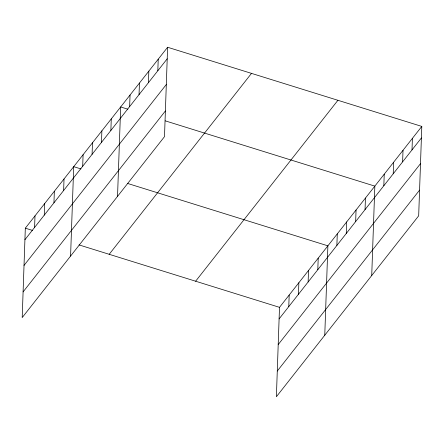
<?xml version="1.0" encoding="UTF-8"?>
<svg xmlns="http://www.w3.org/2000/svg" width="444" height="444" viewBox="0 0 444 444"><rect width="100%" height="100%" fill="white"/><g stroke="black" fill="none" stroke-linecap="round" stroke-linejoin="round"><path stroke-width="0.67" d="M167.616 47.258L25.325 228.177L22.2 317.582L164.496 136.658L167.616 47.258L421.8 126.418L418.675 215.823L276.384 396.742L279.504 307.342L421.8 126.418M34.593 227.422L34.998 215.878M44.272 215.118L44.672 203.574M53.946 202.819L54.351 191.27M63.625 190.515L64.025 178.971M70.579 256.066L73.704 166.667L80.913 168.909M82.689 166.272L83.095 154.723M92.08 154.329L92.485 142.785M101.476 142.391L101.876 130.841M110.867 130.447L111.266 118.903M117.538 196.359L120.663 106.96L127.866 109.207M129.648 106.566L130.053 95.022M139.039 94.628L139.444 83.078M148.429 82.684L148.834 71.14M157.825 70.74L158.225 59.196M288.778 306.588L289.183 295.038M298.451 294.283L298.856 282.739M308.13 281.979L308.536 270.435M317.804 269.68L318.209 258.131M324.764 335.231L327.883 245.832L127.439 183.4M336.874 245.432L337.279 233.888M346.264 233.494L346.67 221.95M355.655 221.55L356.06 210.006M365.046 209.612L365.451 198.063M371.722 275.524L374.841 186.125L165.224 120.84M383.832 185.731L384.232 174.181M393.223 173.787L393.628 162.243M402.614 161.849L403.019 150.3M412.004 149.906L412.409 138.362M24.92 239.727L167.216 58.802M24.02 265.418L166.317 84.493M23.099 291.886L165.39 110.967M109.202 254.301L251.498 73.382M195.626 281.219L337.917 100.294M279.104 318.892L421.395 137.967M278.205 344.583L420.501 163.658M277.278 371.051L419.574 190.126M25.325 228.177L32.529 230.425M79.06 244.916L279.504 307.342"/></g></svg>
